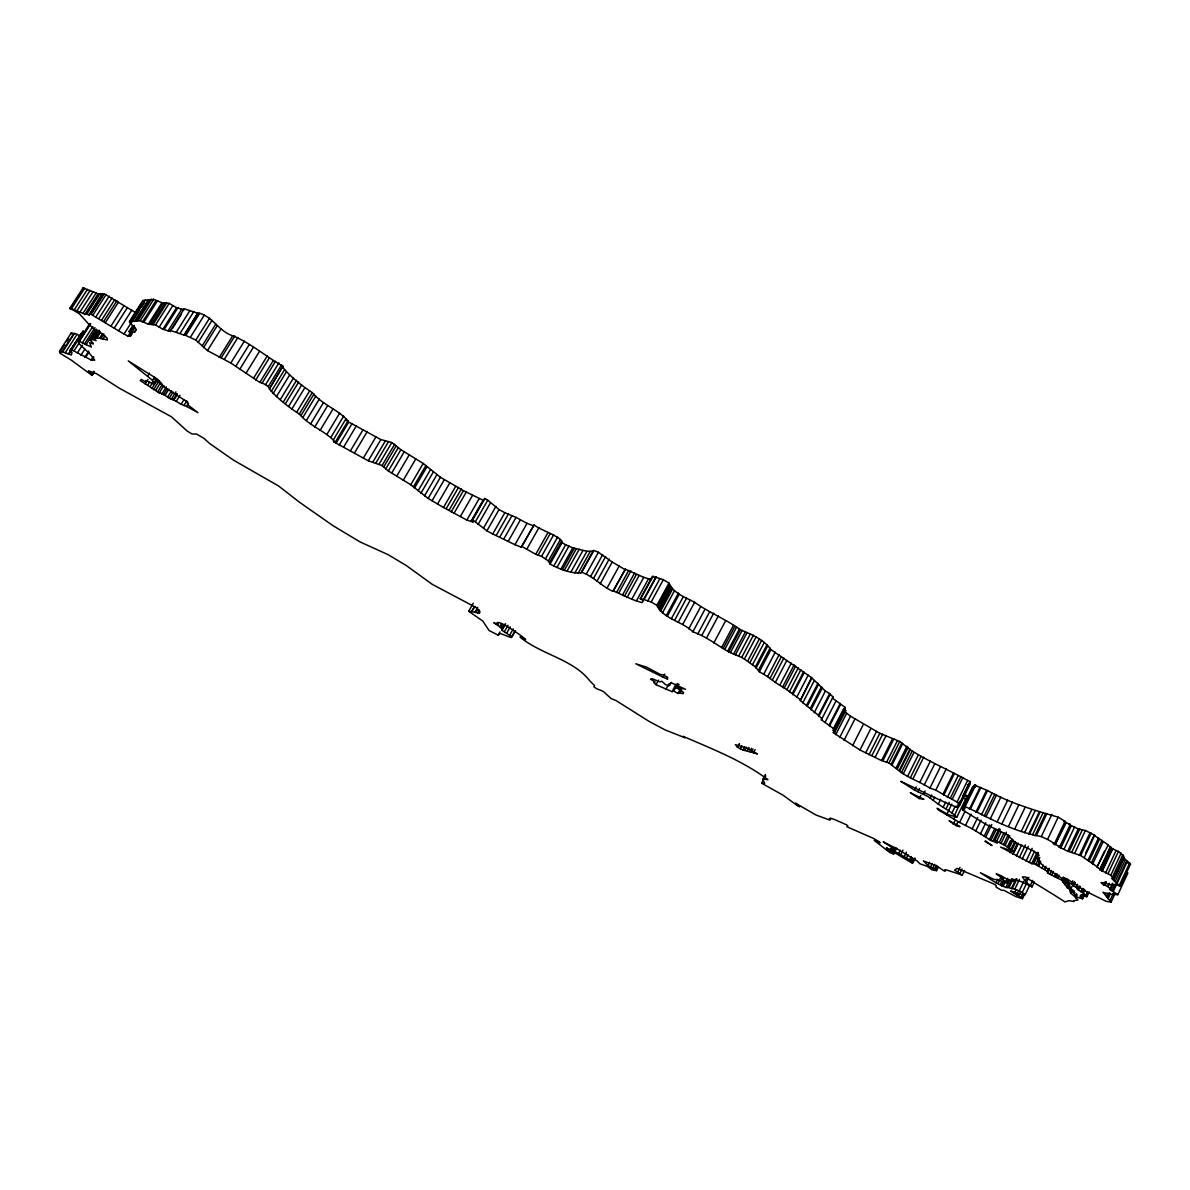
<?xml version="1.0" encoding="UTF-8"?>
<svg xmlns="http://www.w3.org/2000/svg" width="1190" height="1190" viewBox="0 0 1190 1190"><rect width="100%" height="100%" fill="white"/><g stroke="black" fill="none" stroke-linecap="round" stroke-linejoin="round"><path stroke-width="1.5" d="M170.497 330.433L170.497 331.534L162.881 329.273L155.533 324.93L148.319 324.171L140.152 320.72L129.412 321.568L142.874 300.46L153.748 299.345L161.929 302.751L169.203 303.361L176.522 307.704L184.167 309.876L184.197 308.731L197.867 313.342L184.138 335.163L170.497 330.433L184.197 308.731M157.05 379.744L154.179 384.311L145.82 380.488L145.894 382.049L141.342 379.372L140.212 380.532C146.578 384.757 152.93 388.639 159.192 392.953C166.436 393.176 173.933 407.203 176.923 393.518M1071.952 886.535L1070.45 889.718L1067.385 887.918L1061.837 880.258L1047.617 873.088L1049.149 869.042M184.138 335.163L197.882 312.896C212.385 315.707 218.692 331.46 232.719 335.773C250.763 343.047 266.099 356.777 282.893 366.193L269.357 388.907C277.746 398.814 288.486 406.95 299.27 414.046C309.355 425.871 324.974 430.75 335.342 442.07L348.045 420.873C337.871 409.39 322.148 404.615 312.271 392.596C301.531 385.486 290.851 377.23 282.67 367.189M269.357 388.907L282.893 366.193M895.371 850.701L893.75 853.959L890.075 852.724L874.219 840.423L880.139 842.847L879.127 841.687L873.46 838.385L848.886 827.63L846.849 826.634L847.786 825.934L846.64 824.848L834.22 819.389L830.218 818.14L830.798 818.78L829.192 818.884L830.263 819.851L829.311 819.91L815.909 814.971L795.47 803.146L799.754 806.761L798.059 806.136L783.228 795.307L761.645 783.198L764.635 783.436L762.879 779.346L765.393 774.482M811.506 677.556L825.369 691.048L829.638 693.577L833 697.028L832.494 698.158L845.004 707.291L833.967 728.875L821.383 719.801L821.874 718.73L818.452 715.324L800.305 700.538L811.506 677.556L770.927 649.621C763.831 639.417 751.574 634.374 740.418 629.748C725.989 619.261 709.106 612.642 694.633 602.304C685.262 597.246 673.585 593.438 668.973 583.07L663.321 579.709L655.72 577.224L643.597 599.433L640.205 598.734L643.374 600.608L642.139 602.586C631.801 600.177 622.935 594.732 613.356 591.014L612.835 591.326C601.619 586.283 593.513 576.362 581.791 572.271L580.884 572.911C570.04 573.491 559.493 569.058 550.063 564.09L548.367 560.951L541.539 556.355L535.738 554.317L521.889 546.478L521.131 547.147L514.943 544.708L492.734 533.968L486.903 530.829L472.579 519.807L471.954 520.491L473.263 522.113L466.852 520.06L443.468 507.476L428.117 498.417L410.743 484.732L388.327 471.002L382.049 465.573L368.26 460.798L333.423 441.669L335.342 442.07M1063.25 882.459L1065.675 879.246L1063.503 877.952L1066.448 878.488L1085.116 890.953L1106.239 901.336L1111.088 902.094L1114.881 893.928M1119.388 885.196L1129.637 863.092L1123.672 858.168L1113.364 880.332L1120.251 886.193L1130.5 864.104L1129.637 863.092M1111.088 902.094L1104.528 894.121L1105.54 894.166L1102.952 892.307L1109.973 894.211L1117.856 894.657L1127.912 872.969L1126.499 872.954M1104.439 860.325L1099.976 869.86L1108.024 873.728L1118.421 851.43L1123.91 856.22L1113.557 878.458L1111.639 878.428L1113.899 879.767L1124.223 857.573L1123.672 858.168M1120.251 886.193L1116.22 884.512L1109.363 884.691L1104.498 882.697L1101.048 882.623L1103.666 885.122L1105.213 881.775M1103.666 885.122L1104.796 885.152L1106.358 881.805M1113.557 878.458L1110.776 875.349L1121.159 853.052M1113.409 884.408L1111.073 889.421L1107.771 886.595L1109.333 883.248M1112.546 876.881L1122.914 854.613M1110.166 888.29L1112.501 883.263M1106.566 896.323L1108.083 893.036M1107.295 897.528L1109.586 892.619M1115.179 881.403L1125.487 859.254M1108.054 898.777L1110.33 893.868M1112.174 890.953L1115.268 884.274M1116.488 882.935L1126.766 860.801M1117.856 894.657L1113.245 891.578L1127.242 861.664M1109.764 901.038L1113.557 892.872M1083.376 893.988L1081.874 897.171L1080.267 895.624L1082.156 895.698L1081.07 894.731L1086.901 896.68L1083.465 893.274L1084.968 890.061M1097.73 865.561L1104.439 851.222M1039.777 857.484L1038.23 860.742L1043.66 866.201L1065.154 880.526L1069.855 885.762L1068.709 885.732L1070.018 886.862L1068.635 886.833L1074.273 891.221L1073.261 891.176L1074.882 892.902L1073.439 892.857L1077.114 897.23L1082.677 898.792L1084.164 895.624M1108.217 844.841L1107.429 844.855L1111.445 847.592L1101.018 869.875L1096.987 867.153L1108.217 844.841L1094.027 835.246L1085.771 852.814M1085.92 895.014L1087.422 891.801M1086.292 895.624L1087.794 892.426M1086.187 896.65L1087.675 893.452M1086.901 896.68L1089.148 891.875M1099.976 868.923L1110.404 846.625M1108.158 852.382L1110.389 847.607L1111.445 847.592M1101.851 870.976L1112.248 848.723L1118.421 851.43M1102.416 870.976L1112.829 848.708M1105.629 872.895L1116.027 850.612M1074.391 881.671L1072.874 884.899L1071.298 883.977L1072.815 880.749M1084.239 857.603L1094.755 835.216L1085.399 830.501L1078.244 828.984L1068.992 824.477L1070.301 824.417L1059.769 846.655L1058.46 846.67L1067.727 851.222L1080.669 855.491L1097.775 867.153M1072.874 884.899L1073.112 885.717L1074.63 882.489M1073.112 885.717L1075.21 882.504M1088.017 860.266L1098.519 837.909M1079.732 886L1078.229 889.213L1076.682 888.305L1077.545 888.335L1076.043 887.443L1077.545 884.215M1088.969 861.5L1099.456 839.158M1034.408 881.924L1032.042 886.907L1026.405 882.459L1022.374 876.881L1025.334 876.941C1038.141 885.464 1051.9 893.244 1064.931 901.946L1068.947 900.652L1073.826 901.514L1073.916 900.652L1078.006 899.982L1075.061 896.814L1076.548 893.645M1083.465 893.274L1078.289 889.986L1080.327 886.788M1091.498 862.705L1101.97 840.363M1075.715 897.885L1077.188 894.731M1092.658 864.118L1103.115 841.806M1080.862 891.756L1082.364 888.528M1081.814 891.786L1083.331 888.558M1082.439 892.351L1083.956 889.138M1071.699 852.367L1082.231 830.084M1061.837 880.258L1063.354 877.03M1074.868 852.843L1085.399 830.501M1062.849 881.716L1064.366 878.503M1063.786 883.456L1065.288 880.258M1065.139 884.572L1066.657 881.359M1079.33 855.491L1089.847 833.149M1065.466 885.36L1067.727 880.555M1080.669 855.491L1091.215 833.104M1067.043 886.743L1068.561 883.545M1067.177 887.205L1068.694 884.006M1067.385 887.918L1068.888 884.72M1047.631 872.255L1046.769 871.452L1049.164 868.239M1047.617 873.088L1049.134 869.875M1060.751 848.024L1071.268 825.83M1049.982 873.713L1051.514 870.5M1051.767 874.769L1053.284 871.556M1064.113 849.08L1074.644 826.842M1054.221 876.643L1055.738 873.43M1067.727 851.222L1078.244 828.984M1055.709 877.179L1057.226 873.966M1069.274 851.207L1079.806 828.924M1057.479 878.22L1058.996 875.007M1047.631 871.452L1037.353 865.457L1039.658 860.623L1036.936 857.216L1038.037 857.202L1036.892 856.086L1038.454 852.814M1025.483 880.585L1027.074 877.238M1018.194 843.71L1014.341 851.757L1000.507 847.057L1031.7 863.628L1033.708 863.628L1038.498 853.944M1018.551 895.966L1020.068 892.753M1026.405 882.459L1028.785 877.461M1029.856 884.899L1025.23 894.612L1022.21 892.559L1026.836 882.846M1058.163 817.188L1065.08 821.308L1054.518 843.532L1047.572 839.426L1058.163 817.188C1034.244 810.182 1009.641 803.027 987.551 790.547L974.476 785.117L962.472 809.899L985.32 824.06L1007.231 834.815L1013.27 840.482L1012.184 840.512L1017.123 843.427L1033.812 851.133L1039.049 855.461L1036.892 856.086M1037.353 865.457L1035.731 864.49L1038.796 858.05M1024.754 893.883L1022.463 898.688L1021.198 897.513L1022.731 894.315M1022.448 897.052L1023.965 893.854M1038.498 866.484L1040.789 861.664M1030.406 885.375L1032.771 880.392M1041.845 868.462L1043.377 865.249M1054.518 843.532L1053.209 843.561L1055.054 844.662L1065.6 822.454L1070.301 824.417M1055.054 844.662L1066.359 822.424M1044.448 869.578L1045.98 866.35M1009.001 879.603L1007.439 882.846L1005.61 882.802L997.532 879.529L994.081 879.47L980.396 872.731L995.941 882.802L1005.803 887.472L1009.641 879.455M975.056 786.055L973.465 786.203L962.948 807.683L965.373 807.519L963.93 806.671L965.194 806.582L977.005 812.175C994.736 821.189 1013.24 830.01 1032.578 834.696L1043.124 812.636M1007.618 887.532L1011.455 879.484M1022.18 859.12L1028.309 846.313M1005.803 887.472L1009.001 887.576L1012.854 879.514M1032.578 834.696L1035.003 835.573L1045.564 813.484M1035.003 835.573L1036.401 835.529L1046.977 813.41M1009.001 887.576L1011.396 888.543L1016.007 878.875M1011.396 888.543L1012.288 888.573L1016.914 878.889M1026.033 861.173L1032.147 848.366M1012.288 888.573L1014.802 889.168L1019.428 879.47M1036.401 835.529L1041.28 836.585L1051.871 814.391M1021.198 897.513L1014.237 893.437L1015.769 890.224M1029.186 862.542L1034.541 851.311M1016.602 894.82L1018.119 891.622M1031.7 863.628L1037.055 852.397M1014.802 889.168L1019.25 890.834L1023.891 881.106M1032.742 863.628L1038.097 852.382M1009.105 848.247L1012.973 840.2M1014.341 851.757L1010.994 849.363L1014.862 841.315M1010.057 852.68L1011.604 849.482M995.941 882.802L997.473 879.603M1011.812 850.27L1015.68 842.223M1021.213 831.513L1031.73 809.602M998.023 883.456L999.57 880.258M1014.207 850.166L1017.301 843.725M1012.794 854.301L1018.164 843.1M1024.62 832.673L1035.151 810.717M1000.24 884.75L1001.772 881.552M1001.534 885.955L1003.839 881.15M1016.379 856.027L1021.734 844.826M1003.051 886.491L1005.357 881.686M1028.681 834.056L1039.227 812.071M1007.439 882.846L1006.16 881.552L1007.722 878.294M1029.573 834.026L1040.105 812.011M1019.25 857.722L1025.378 844.93M1000.21 829.385L994.766 840.646L996.684 841.27L1001.34 831.602M1011.976 839.114L1008.094 847.176L999.288 842.446L1003.943 832.792M1008.451 826.41L1018.967 804.589M1000.998 843.472L1006.443 832.182M1003.542 844.484L1008.198 834.815M1005.044 845.376L1009.7 835.692M1014.728 828.924L1025.259 807.058M1010.994 849.363L1007.305 847.191L1010.399 840.75M994.766 840.646L997.354 843.026L990.854 840.482L984.234 836.139L989.664 824.923M985.573 837.373L991.791 824.551M997.161 821.903L1007.677 800.171M989.44 839.649L994.87 828.433M990.854 840.482L996.283 829.266M992.921 841.27L999.109 828.448M1001.935 823.807L1012.452 802.045M984.234 836.139L972.2 828.82L977.659 817.604M981.467 814.808L991.984 793.165M975.577 831.349L981.021 820.133M984.264 815.864L994.795 794.191M964.54 870.44L962.264 875.111L959.809 873.668L957.742 872.091L960.018 867.421M986.004 816.667L996.536 794.994M959.809 873.668L962.07 868.998M980.426 833.907L985.87 822.677M990.363 818.705L1000.879 797.017M956.12 825.622L960.047 826.678L949.114 820.728L956.12 825.622L957.742 822.305M935.578 869.607L937.199 866.29M972.2 828.82L959.586 822.454L965.06 811.253M915.214 858.213L912.804 863.122L909.517 859.834L891.31 849.318L890.313 848.425L895.088 849.377L883.218 841.866L897.498 849.11L917.356 861.144L919.944 863.806L927.159 866.305L932.053 869.875L936.575 870.649L938.196 867.317M969.434 809.096L979.965 787.512M970.386 809.022L980.932 787.423M965.536 825.354L971.01 814.139M975.845 812.249L986.376 790.636M977.005 812.175L987.551 790.547M946.63 814.808L948.192 811.61M948.623 810.568L951.792 804.098M969.329 783.764L970.296 783.675L959.765 805.184L957.831 804.038L959.72 803.191L957.058 802L967.634 780.432C948.817 769.826 928.542 761.585 910.291 749.774L899.759 741.474L879.827 733.323L850.553 716.202L844.007 711.114L845.763 710.728L843.859 708.898L845.287 708.571L845.004 707.291M964.897 794.117L967.068 796.214L956.82 817.173L951.941 812.963L955.109 806.508M936.575 870.649L928.066 865.547L929.688 862.229M958.887 803.964L960.523 800.647M962.948 795.679L968.63 784.076M959.72 803.191L970.296 781.592L967.634 780.432M959.869 803.771L970.296 781.592M954.618 815.091L968.853 784.448M953.755 819.018L955.332 815.819M930.729 866.781L932.35 863.464M953.175 824.328L954.797 821.011M933.019 867.703L934.656 864.371M962.472 809.899L963.35 809.84L962.1 808.352L972.587 786.917L974.045 787.453M963.662 807.638L974.179 786.144M962.1 808.352L963.558 808.888L965.982 803.949M934.611 868.626L936.247 865.294M964.54 807.579L975.741 784.998M909.517 859.834L911.138 856.547M957.058 802L942.941 794.31L953.547 772.771M910.439 860.757L912.046 857.469M951.941 812.963L938.33 804.172L940.71 799.308M943.685 795.307L954.276 773.783M911.6 861.917L913.221 858.644M893.75 853.959L886.446 849.392L890.804 850.909L886.416 847.756L912.076 863.122L914.5 858.213M947.389 797.508L957.98 775.984M943.239 807.073L945.634 802.209M950.2 798.46L960.791 776.906M946.124 808.769L949.293 802.298M952.238 799.159L962.829 777.591M845.763 710.728L834.8 732.192L833.059 732.519L859.998 750.012L881.552 760.589L888.96 762.983L899.566 771.224C908.863 778.245 920.078 781.785 929.911 788.092L940.531 766.598M898.643 853.557L900.265 850.27M900.533 855.03L902.972 850.106M930.208 798.148L931.815 794.905M929.911 788.092L935.801 790.101L946.452 768.547M904.028 857.068L906.453 852.144M933.153 800.32L934.745 797.092M906.408 858.02L908.03 854.732M938.33 804.172L928.185 796.645L914.604 790.16L916.211 786.932M919.751 782.529L930.402 761.064M917.981 791.692L919.587 788.464M924.169 785.147L934.819 763.683M893.244 850.686L894.88 847.399M919.245 798.564L910.261 792.718L923.901 799.249L919.245 798.564L920.837 795.351M894.954 851.4L896.576 848.113M923.5 794.191L925.106 790.948M903.18 774.006L913.861 752.586M907.524 776.564L918.189 755.159M910.32 777.843L921 756.409M913.072 778.587L923.752 757.123M891.146 764.277L901.931 742.768M891.905 765.2L902.675 743.705M896.204 767.743L906.959 746.234M897.394 768.785L908.149 747.29M899.268 770.391L909.993 748.927M899.566 771.224L910.291 749.774M901.425 772.652L912.135 751.232M881.552 760.589L892.336 739.154M883.069 760.365L893.868 738.886M886.505 762.403L897.29 740.924M888.96 762.983L899.759 741.474M865.755 752.749L876.554 731.374M869.027 754.698L879.827 733.323M871.943 755.516L882.742 734.111M875.334 756.914L886.148 735.48M852.59 745.639L863.434 724.293M859.998 750.012L870.797 728.667M844.052 740.299L854.926 718.953M845.287 708.571L834.279 730.11L833.298 729.009L843.532 708.987M835.722 734.691L846.64 713.316M839.664 737.562L850.553 716.202M821.383 719.801L833 697.028M825.087 722.256L836.183 700.627M829.222 725.007L840.289 703.379M829.43 726.197L840.482 704.614M810.301 708.511L821.546 686.689M810.985 709.85L822.216 688.058M814.183 712.795L825.369 691.048M818.452 715.324L829.638 693.577M818.824 716.38L829.995 694.663M470.913 521.503L483.11 500.261L463.446 490.652L440.434 477.264L423.209 463.446L400.881 449.701L391.837 442.531L380.86 439.571L348.759 422.063L336.071 443.23M800.305 700.538L811.639 678.627M802.804 702.844L814.109 680.963M762.894 780.343L764.575 777.1M761.645 783.198L764.962 776.787M762.879 779.346L764.099 779.182L765.78 775.925M806.671 705.12L817.961 683.253M807.251 706.22L818.527 684.369M739.064 744.062L737.384 747.275L743.036 750.027L753.493 752.809L755.189 749.566M800.141 699.512L786.888 689.709L798.341 667.679M789.446 691.747L800.87 669.747M792.332 693.458L803.741 671.457M792.733 694.752L804.128 672.781M796.794 697.147L808.174 675.176M740.195 748.927L741.876 745.699M786.888 689.709L775.345 682.45L786.858 660.405M743.036 750.027L744.717 746.799M744.88 750.444L746.576 747.216M779.837 685.098L791.32 663.068M747.335 750.726L749.031 747.484M782.708 686.809L794.191 664.764M749.819 751.559L751.515 748.317M784.21 688.118L795.664 666.088M751.321 752.214L753.002 748.971M763.683 674.284L775.255 652.194M775.345 682.45L767.639 676.634L779.212 654.545M769.915 678.568L781.458 656.508M772.37 680.011L783.898 657.951M737.384 747.275L739.54 743.958M752.541 664.719L764.233 642.511M767.639 676.634L759.339 671.71L755.367 666.891L767.044 644.712M756.037 668.14L767.669 645.991M758.476 670.208L770.094 648.074M759.339 671.71L770.927 649.621M738.603 656.166L750.355 633.958M643.597 599.433L651.183 602.006L656.865 605.368C664.035 619.395 682.168 621.254 692.878 631.801C705.848 636.367 716.99 645.01 728.667 651.897L741.668 657.445L753.419 635.222M755.367 666.891L744.39 659.052L756.126 636.829M747.588 661.298L759.294 639.075M749.893 662.666L761.6 640.443M727.789 650.93L739.54 628.766M728.667 651.897L740.418 629.748M730.481 652.522L742.218 630.358M733.486 654.307L745.223 632.143M735.375 654.812L747.112 632.619M713.777 643.016L725.573 620.868M721.601 647.643L733.382 625.494M723.089 648.535L734.87 626.386M724.889 649.219L736.655 627.056M701.877 635.282L713.732 613.103M671.413 682.405L668.825 685.812L665.344 684.518L661.789 681.216L659.974 681.885L651.971 678.642L650.499 679.207L655.169 681.944L653.697 682.48L656.032 684.711L672.038 691.643L676.098 684.057M672.038 691.643L673.763 691.063L677.839 683.447M673.763 691.063L677.943 693.502L679.981 692.833L683.149 693.725L683.625 692.431L676.515 687.701L678.151 684.622M676.515 687.701L679.029 684.31M706.518 638.033L718.373 615.855M677.943 693.502L680.382 688.936M679.981 692.833L681.602 689.784M688.772 628.841L700.657 606.721M663.068 677.214L667.724 679.207L666.697 677.884L667.798 677.467L663.782 675.102L660.048 674.328L646.319 667.054L635.817 663.782L663.068 677.214L664.719 674.12M692.878 631.801L704.733 609.697M665.894 689.486L668.319 684.949M697.771 633.987L709.627 611.868M678.151 622.415L690.081 600.296M682.703 624.452L694.633 602.304M656.032 684.711L658.457 680.174M666.445 615.26L678.419 593.126M667.307 616.316L679.267 594.212M671.383 618.726L683.328 596.621M674.611 620.317L686.541 598.198M656.865 605.368L668.973 583.07M657.445 606.335L669.539 584.052M658.353 607.837L670.416 585.599M659.037 608.968L671.086 586.774M659.736 610.143L671.77 587.964M660.465 611.348L672.469 589.199M662.458 612.895L674.447 590.761M640.205 598.734L652.298 576.57L655.72 577.224M640.964 598.302L653.087 576.109M644.281 599.061L656.404 576.823M647.687 601.084L659.81 578.831M651.183 602.006L663.321 579.709M627.085 597.469L639.09 575.573M631.756 599.299L643.76 577.358L651.391 579.56M636.576 600.623L648.595 578.608M612.835 591.326L625.36 569.177L643.76 577.358M613.356 591.014L625.36 569.177M616.569 592.501L628.588 570.65M618.904 592.769L630.938 570.873M622.563 594.941L634.568 573.03M624.363 596.413L636.367 574.517M600.177 583.829L612.225 562.022L598.406 552.264L593.929 550.435L592.992 551.119L580.884 572.911M607.108 587.934L619.127 566.113M590.523 576.659L602.646 554.778M593.513 578.429L605.621 556.548M597.097 580.973L609.191 559.121M574.874 572.926L586.923 551.282L592.992 551.119M578.162 573.163L590.24 551.446M581.791 572.271L593.929 550.435M586.268 574.145L598.406 552.264M560.773 569.326L572.762 547.861L586.923 551.282M562.379 569.683L574.383 548.188M564.417 570.144L576.421 548.62M567.243 570.769L579.262 549.2M570.784 572.271L582.803 550.687M506.657 633.288L510.257 626.862M548.367 560.951L560.431 539.442C552.428 533.254 542.402 530.77 534.013 525.028L521.131 547.147M549.601 562.424L561.65 540.944L560.431 539.442M515.404 630.789L511.819 637.2L509.618 635.326L513.217 628.9M550.063 564.09L562.067 542.67L561.65 540.944M473.263 603.241L468.711 611.273L482.813 621.076L489.09 630.507L498.149 635.133L500.41 633.571L511.15 637.632L514.735 631.236M553.662 566.217L565.666 544.797L572.762 547.861M556.994 567.407L568.984 545.957M535.738 554.317L547.831 532.837M538.178 555.001L550.286 533.507M509.618 635.326L502.016 630.358L502.18 628.989L499.77 626.758L501.585 623.53M500.886 627.636L502.701 624.408M541.539 556.355L553.648 534.831M498.149 635.133L499.919 631.964M501.659 629.346L503.459 626.133M502.18 628.989L504.902 624.155M502.016 630.358L505.631 623.917M504.367 631.726L507.981 625.3M545.511 558.705L557.604 537.181M526.858 549.066L538.981 527.587M468.711 611.273L471.523 611.72L474.26 606.885M471.939 611.377L474.884 606.365M471.523 611.72L474.929 612.21L477.681 607.361M475.926 612.478L477.77 609.25M514.943 544.708L527.036 523.347L533.239 525.742M474.929 612.21L477.8 613.014L479.481 610.039M521.889 546.478L534.013 525.028M496.2 535.44L508.338 514.154M499.83 536.988L511.968 515.672M503.935 538.728L516.073 517.397L527.036 523.347M508.249 541.272L520.357 519.941M486.903 530.829L499.041 509.573L487.766 500.187L484.836 498.461L484.196 499.19L471.954 520.491M492.734 533.968L504.872 512.697L516.073 517.397M472.579 519.807L484.836 498.461M475.509 521.532L487.766 500.187M478.142 524.359L490.354 503.058M483.765 527.676L495.947 506.375M460.352 516.519L472.564 495.338M466.852 520.06L479.049 498.848M446.31 508.502L458.566 487.32M449.106 510.153L461.363 488.971M451.218 511.819L463.446 490.652M454.104 513.128L466.331 491.946M437.548 503.98L449.82 482.828M443.468 507.476L455.711 486.323M424.562 495.828L436.909 474.661M428.117 498.417L440.434 477.264M432.074 500.752L444.361 479.6M410.743 484.732L423.209 463.446M413.48 486.77L425.931 465.498M414.418 488.212L426.838 466.986M418.121 490.83L430.512 469.619M420.933 493.181L433.294 471.999M403.231 480.284L415.727 459.013M388.327 471.002L400.881 449.701M391.733 473.01L404.273 451.709M396.805 476.015L409.33 454.714M375.936 462.895L388.565 441.564M379.208 463.892L391.837 442.531M382.049 465.573L394.678 444.212M383.701 466.986L396.3 445.655M385.813 468.815L398.397 447.499M363.441 457.942L376.04 436.715M368.26 460.798L380.86 439.571M372.649 462.419L385.486 440.672M350.381 450.936L363.024 429.724M354.635 452.75L367.264 431.524M339.195 445.075L351.853 423.908M343.717 446.994L356.375 425.797M326.863 434.454L339.656 413.168M330.894 437.37L343.657 416.098M333.319 439.943L346.052 418.702M314.591 427.21L327.429 405.924M320.065 430.453L332.888 409.152M302.84 417.497L315.796 396.106M306.41 420.442L319.322 399.081M310.605 423.923L323.487 402.592M291.595 409.509L304.625 388.059M296.548 412.424L309.564 390.989M299.27 414.046L312.271 392.596M301.025 415.414L314.026 393.979M280.349 399.513L293.514 377.944M283.428 401.804L296.563 380.25M285.496 403.648L298.601 382.124M288.605 406.445L301.68 384.965M271.305 391.406L284.559 369.733M273.06 393.667L286.284 372.054M276.437 396.597L289.631 375.014M184.153 334.732L195.814 340.057L207.462 350.604L230.8 363.024L259.837 382.406L273.194 360.659M259.837 382.406L262.127 383.061L275.5 361.284M262.127 383.061L265.563 384.638L278.936 362.831M269.565 387.955L268.256 386.631L281.599 364.839M246.092 373.11L259.539 351.318M253.872 377.706L267.289 355.914M255.746 379.997L269.118 358.25M235.665 366.475L249.171 344.669M239.711 369.346L253.187 347.554M221.251 357.759L234.817 335.952M224.389 359.231L237.955 337.41M230.8 363.024L244.337 341.203M173.145 399.557L181.118 404.228L183.944 399.691M181.118 404.228L183.959 405.478L186.785 400.941M183.959 405.478L186.607 406.459L188.496 403.425M219.183 357.536L232.719 335.773M165.113 395.139L168.891 389.115M198.239 342.289L211.939 320.408M167.79 396.716L171.568 390.677M169.352 398.04L173.13 392.001M202.166 345.903L215.821 324.067M171.226 399.379L175.927 391.837M203.505 347.703L217.116 325.911M173.145 399.989L176.908 393.964M207.462 350.604L221.057 328.842M176.224 401.357L179.988 395.318M151.963 388.327L156.693 380.8M185.982 335.149L199.742 313.282M153.525 389.725L159.192 380.711M155.637 390.484L160.367 382.957M190.593 336.963L204.338 315.067M157.705 391.703L162.435 384.162M159.192 392.953L163.908 385.441M161.617 394.381L166.332 386.869M195.814 340.057L209.544 318.147M163.342 394.753L167.121 388.728M172.446 328.44L181.237 314.517M147.619 376.129L149.553 373.065M176.239 332.263L189.939 310.516M145.091 383.968L147.947 379.446M147.768 385.069L149.672 382.049M180.151 333.274L193.881 311.468M154.179 384.311L152.543 380.339L154.462 377.275M150.163 386.467L153.004 381.945M154.15 382.882L156.069 379.818M159.207 327.101L172.862 305.533M162.881 329.273L176.522 307.704M164.428 329.035L178.098 307.437M168.088 330.82L181.743 309.192M142.383 322.044L155.979 300.668M143.99 321.984L157.601 300.579M148.319 324.171L161.929 302.751M149.672 324.32L163.283 302.855M151.428 324.498L165.068 303.019M153.004 324.662L166.66 303.153M155.533 324.93L169.203 303.361M92.002 374.82L93.936 371.786M59.5 351.124L62.297 352.329L74.167 333.899L71.37 332.724L59.5 351.124L59.946 353.192L71.147 360.034L92.091 375.415L94.025 372.381M135.749 312.717L103.887 293.603L90.678 314.115L123.998 334.078L128.089 336.115L130.439 336.026L131.584 334.197L129.189 331.311L134.44 332.308L136.181 329.571L129.457 322.222L141.937 302.647M130.885 322.088L144.347 300.966M131.912 321.196L145.403 300.014M123.998 334.078L131.465 322.356M131.971 322.059L139.676 309.98M141.595 306.961L144.481 302.424M134.47 321.538L147.991 300.326M129.189 331.311L132.968 325.376M135.541 321.122L149.077 299.865M129.264 332.322L133.042 326.402M136.627 320.69L150.193 299.404M130.543 331.311L134.321 325.376M128.089 336.115L129.963 333.185M137.862 320.705L151.442 299.374M132.15 331.727L134.991 327.265M130.439 336.026L132.313 333.081M140.152 320.72L153.748 299.345M134.44 332.308L136.329 329.333M99.261 330.21L94.397 337.796L99.648 338.257L102.578 333.691M101.016 338.54L103.947 333.974M110.953 326.09L124.087 305.577M99.648 338.257L102.965 338.957L104.913 335.907M80.132 335.654L74.063 333.245L62.177 351.704L71.415 355.007L72.01 352.433L70.121 350.202L71.281 349.577L91.095 359.99L93.103 356.866M92.017 360.124L93.861 357.223M114.3 328.068L127.419 307.541M118.732 330.671L131.822 310.159M92.091 375.415L93.861 371.265M78.54 342.214L89.919 324.513M91.095 359.99L94.709 360.213L90.44 354.471L78.733 343.345L78.391 341.322L79.299 341.337L90.708 323.576M74.078 350.782L79.105 342.958M96.003 316.704L109.197 296.176M82.333 342.869L92.79 326.596M98.904 318.429L112.098 297.887M77.335 353.014L82.348 345.219M84.475 343.955L94.932 327.666M101.671 320.05L114.85 299.523M86.037 344.743L95.542 329.942M79.299 341.337L91.377 347.123L89.666 342.69L93.341 343.999L93.222 343.241L89.637 339.745L96.39 329.228M80.801 355.408L84.802 349.161M89.637 339.745L91.318 340.221L96.97 330.225M91.318 340.221L97.089 331.207M91.169 339.254L97.833 330.24M103.768 321.285L116.947 300.743M92.032 339.269L96.063 340.727L94.516 338.629L99.365 331.058M105.27 322.743L118.42 302.23M96.107 337.573L100.005 331.489M96.197 338.213L99.112 333.661M97.253 337.32L100.183 332.754M84.788 357.283L88.789 351.035M85.918 356.955L88.923 352.255M102.965 338.957L107.412 340.028L107.219 338.302L102.147 333.676L94.07 328.931L88.715 324.171L79.433 313.803L69.927 308.18L82.988 313.357L96.122 292.993L97.982 294.094L103.961 294.228L91.704 313.267M60.72 350.723L64.677 344.609M66.655 341.545L68.618 338.481M82.988 313.357L84.862 314.458L97.982 294.094M85.844 314.264L98.993 293.87M84.862 314.458L86.706 314.101L99.856 293.677M86.706 314.101L89.116 314.963L102.191 293.632M89.116 314.963L101.343 295.968M65.227 352.776L77.112 334.301M70.121 350.202L83.33 330.85L68.232 354.144M92.984 314.933L106.193 294.391M70.21 350.708L81.218 333.602M68.99 354.084L70.969 351.005M71.415 350.306L83.449 331.594M78.391 341.322L89.785 323.591M69.927 308.18L83.047 287.906L96.122 292.993M70.061 308.998L80.147 293.439M71.593 308.507L84.728 288.218M74.345 309.683L87.48 289.363M76.963 310.798L90.098 290.464M79.938 312.063L93.073 291.714M969.448 782.425L970.43 782.202M834.279 730.11L832.866 730.392L834.8 732.192M965.521 796.348L967.068 796.214M959.765 805.184L958.054 805.303L958.738 806.701L955.912 806.255L956.492 807.177C937.363 799.502 919.439 789.967 900.77 781.339L914.604 790.16M963.558 808.888L964.852 808.813L962.948 807.683M956.82 817.173L948.326 814.659L937.095 808.248L938.136 809.81L959.586 822.454M1065.08 821.308L1063.756 821.368L1065.6 822.454M1007.305 847.191L1008.094 847.176M1038.23 860.742L1039.643 860.742M1099.976 869.86L1101.018 869.875M962.264 875.111L946.303 869.89L944.652 869.875L945.5 870.991L944.176 870.976L936.783 866.067L923.321 860.861L928.066 865.547M1111.073 889.421L1109.496 889.376L1113.245 891.578M1078.229 889.213L1077.426 889.198L1078.809 890.016M1070.45 889.718L1069.632 889.689L1073.127 892.084L1069.959 891.25L1071.61 892.783L1070.226 892.738L1075.061 896.814M1025.23 894.612L1020.499 894.434L1010.652 890.983L1014.237 893.437M1081.874 897.171L1079.761 897.082L1082.677 898.792M1022.463 898.688L1016.067 896.71L1003.839 890.313L1001.459 890.239L996.03 887.056L996.164 885.479L993.055 883.649L957.028 868.388L954.529 870.217L957.742 872.091M477.8 613.014L479.421 613.266L480.001 611.69L476.55 607.807L432.312 584.379L406.266 565.533L388.178 554.689L360.243 542.015L332.962 525.653L299.27 502.091L278.653 486.026L233.642 460.247L209.589 443.468L203.981 438.381L196.469 433.978L192.111 434.008L187.395 431.256L171.538 416.857L119.357 388.223L96.554 373.72L88.462 370.759L91.913 374.3M346.112 420.501L348.045 420.873M967.44 784.775L969.225 785.281M753.493 752.809L757.45 753.969L747.231 748.108L735.286 744.643L737.86 747.186M677.378 687.404L685.41 689.233L671.547 682.896L668.959 683.819L669.762 685.47M88.997 314.101L90.678 314.115M764.099 779.182L767.907 779.673C742.724 760.737 711.977 748.882 683.209 736.372L685.038 737.785L665.091 729.901L649.309 721.527L615.929 700.494L611.139 698.619L603.196 691.345L596.547 688.683L593.825 686.749L594.584 685.589L590.091 681.201C573.357 659.186 541.45 654.812 519.956 637.037L520.476 636.71C538.594 648.208 502.954 621.15 497.539 622.519L496.825 623.039L498.402 624.542L493.761 622.772L499.77 626.758M1127.808 863.018L1130.5 864.104M1033.708 863.628L1035.731 864.49M1032.042 886.907L1021.407 881.716L1011.708 878.845L1014.475 881.195C1007.484 881.463 1002.768 875.156 996.209 873.966L1003.557 878.755L999.957 878.339L1006.16 881.552M1041.28 836.585L1047.572 839.426M996.684 841.27L999.288 842.446M1104.796 885.152L1107.771 886.595M1055.813 844.647L1059.769 846.655M499.041 509.573L504.872 512.697M1019.25 890.834L1022.21 892.559M186.607 406.459L197.957 412.662L187.559 404.645L187.663 402.146L165.722 388.089L154.923 379.372L161.364 383.15L157.63 379.223L128.252 360.882L152.543 380.339M935.801 790.101L942.941 794.31M1064.604 879.217L1071.298 883.977M974.476 785.117L975.904 785.98M973.465 786.203L975.354 787.319M562.067 542.67L565.666 544.797M1108.024 873.728L1110.776 875.349M741.668 657.445L744.39 659.052M963.945 798.207L966.845 799.933M1110.389 847.607L1112.248 848.723M612.225 562.022L624.839 569.504M1073.692 885.732L1076.043 887.443M265.563 384.638L268.256 386.631M71.37 332.724L71.579 333.884M83.047 287.906L83.166 288.754M94.397 337.796L94.516 338.629M985.856 841.27L984.874 841.3L992.029 845.51L985.856 841.27"/></g></svg>
